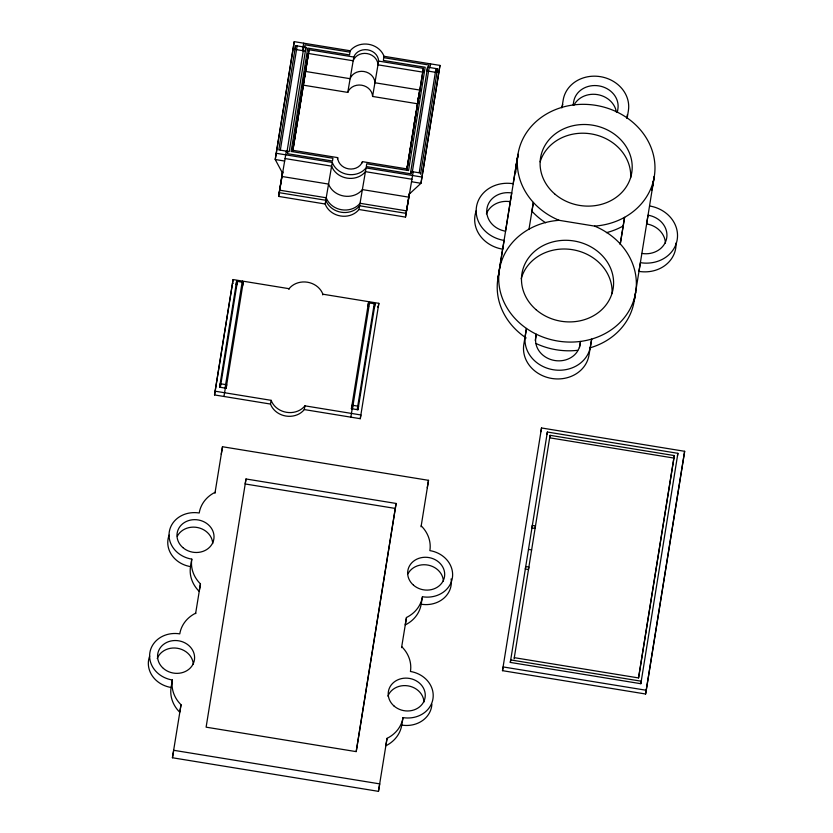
<?xml version="1.0" encoding="UTF-8"?>
<svg xmlns="http://www.w3.org/2000/svg" width="833" height="833" viewBox="0 0 833 833"><rect width="100%" height="100%" fill="white"/><g stroke="black" fill="none" stroke-linecap="round" stroke-linejoin="round"><path stroke-width="1.25" d="M214.529 394.936L233.105 279.565L289.072 288.687A19.117 16.816 9.7 0 1 307.46 282.22A19.117 16.816 9.7 0 1 322.881 294.205L378.848 303.327L360.262 418.697L304.295 409.576A19.117 16.816 9.7 0 1 285.906 416.042A19.117 16.816 9.7 0 1 270.486 404.057L214.529 394.936L233.105 279.565M219.579 387.189L236.634 281.283L243.184 282.356L226.128 388.251L219.579 387.189L220.172 383.701L226.722 384.773L226.128 388.251M242.132 282.189L225.077 388.084M225.337 388.126L223.962 396.477M242.268 282.835L242.549 281.106L242.382 282.033M172.431 757.759L173.712 750.294L379.733 783.884L378.463 791.35L172.431 757.759L181.032 704.76A33.726 29.665 9.7 0 1 172.369 680.009A26.562 23.366 9.7 0 1 149.867 652.666A26.562 23.366 9.7 0 1 179.782 633.871A33.726 29.665 9.7 0 1 195.755 613.13L195.682 613.598M195.651 613.296L200.461 583.902A33.726 29.665 9.7 0 1 191.798 559.141A26.562 23.366 9.7 0 1 169.286 531.798A26.562 23.366 9.7 0 1 199.212 513.003A33.726 29.665 9.7 0 1 215.185 492.261L215.101 492.73M214.976 493.094L222.505 446.738L428.526 480.329L421.05 526.789M282.585 173.254L275.234 159.519L294.247 41.65L350.214 50.771A19.117 16.816 9.7 0 1 368.603 44.305A19.117 16.816 9.7 0 1 384.023 56.29L439.98 65.411L420.977 183.281L409.451 193.943M295.559 45.648L278.795 149.909L289.218 151.606L305.971 47.346L295.559 45.648L294.913 49.386L305.336 51.084L305.971 47.346M280.346 150.086L297.131 45.909M413.199 171.817L405.494 217.101L358.971 209.51A19.117 16.816 9.7 0 1 340.582 215.986A19.117 16.816 9.7 0 1 325.151 204.002L278.628 196.411L282.554 171.994L279.263 192.683L325.797 200.264A19.117 16.816 9.7 0 0 341.218 212.248A19.117 16.816 9.7 0 0 359.606 205.782L406.129 213.363M282.772 171.879L282.033 176.492L328.556 184.083A19.117 16.816 9.7 0 0 343.987 196.057A19.117 16.816 9.7 0 0 362.376 189.591L408.899 197.182M286.333 151.137L278.628 196.411M286.885 152.46L303.878 47.012M287.906 151.398L287.531 153.699L332.482 161.029L332.929 158.26L291.123 151.45L307.731 48.106L349.537 54.926L349.985 52.156L305.034 44.826L304.659 47.137M292.82 149.555L295.153 135.019M295.351 133.811L300.994 98.69M301.192 97.482L305.138 72.919M305.284 71.992L305.378 71.419L350.12 78.708A12.745 11.214 9.7 0 1 364 71.503A12.745 11.214 9.7 0 1 374.923 82.759L419.665 90.047L406.941 169.005M292.768 150.992L308.449 53.489L353.182 60.778A12.745 11.214 9.7 0 1 367.072 53.572A12.745 11.214 9.7 0 1 377.995 64.828L422.727 72.117M292.799 151.023L309.085 49.751L353.817 57.04A12.745 11.214 9.7 0 1 367.707 49.845A12.745 11.214 9.7 0 1 378.63 61.09L423.362 68.379L407.056 169.63M246.016 478.975L206.115 727.167L356.222 751.637L396.123 503.455L246.016 478.975L245.162 483.963L395.269 508.432L396.123 503.455M351.422 408.68L368.478 302.785L375.027 303.858L357.971 409.753L351.422 408.68L352.015 405.192L358.565 406.265L357.971 409.753M352.828 404.973L350.828 417.156M369.134 303.514L369.404 301.785L369.29 302.483M369.529 302.952L352.463 408.857M374.246 303.722L357.19 409.628M406.837 169.338L423.362 68.379M407.056 168.495L407.524 165.59M410.607 172.629L427.6 67.181L437.554 68.806L420.571 174.253M411.627 171.567L411.252 173.868L366.301 166.538L366.739 163.778L408.555 170.588L425.163 67.254L383.357 60.434L383.794 57.675L428.756 65.005L428.381 67.306M412.387 171.619L429.172 67.431M405.494 217.101L409.232 193.839M409.565 193.027L406.556 210.874L360.033 203.283A19.117 16.816 9.7 0 1 341.645 209.76A19.117 16.816 9.7 0 1 326.224 197.775L279.69 190.184M429.953 67.567L430.546 63.87L430.432 64.578M419.197 172.723L435.982 68.545M356.201 751.501L395.269 508.432M378.463 791.35L387.053 738.35A33.726 29.665 9.7 0 0 403.026 717.609A26.562 23.366 9.7 0 0 432.952 698.825A26.562 23.366 9.7 0 0 410.44 671.481A33.726 29.665 9.7 0 0 401.777 646.72L401.621 647.658M401.683 646.887L406.483 617.492A33.726 29.665 9.7 0 0 422.456 596.751A26.562 23.366 9.7 0 0 452.371 577.956A26.562 23.366 9.7 0 0 429.87 550.613A33.726 29.665 9.7 0 0 421.206 525.852M502.83 248.005L497.895 278.701L518.001 154.199L513.243 183.229M505.662 230.366L510.462 200.534M528.945 229.481L533.38 202.44L531.891 211.155A69.056 60.736 9.7 0 0 545.636 222.744M562.025 107.332L563.191 100.022A33.018 29.051 9.7 0 1 600.395 76.657A33.018 29.051 9.7 0 1 628.384 110.654L627.207 117.953M573.156 104.979L573.677 101.73A22.397 19.7 9.7 0 1 598.917 85.882A22.397 19.7 9.7 0 1 617.899 108.946L617.378 112.184M502.486 670.669L541.533 427.964L684.653 451.299L646.241 690.265L645.606 694.004L502.486 670.669L503.122 666.931L646.241 690.265M510.306 662.422L547.364 432.035L677.895 453.319L640.837 683.706L510.306 662.422L510.733 659.934L641.264 681.217L640.837 683.706M514.096 658.893L550.061 435.326L674.303 455.578L638.567 677.937L514.325 657.674M620.158 244.361L624.594 217.309L620.304 243.975M638.547 677.864L674.303 455.578M645.606 694.004L684.653 451.299M236.041 284.771L236.634 281.283M236.822 284.907L237.415 281.419L220.36 387.314M200.461 583.902L199.181 591.368A33.726 29.665 9.7 0 1 190.518 566.607L191.798 559.141M181.032 704.76L179.751 712.236A33.726 29.665 9.7 0 1 171.088 687.475L172.369 680.009M243.184 282.356L242.59 285.844L241.799 285.719M221.224 454.214L222.505 446.738M294.247 41.65L275.234 159.519L284.678 161.05M302.452 50.615L303.681 43.191L303.566 43.889M303.483 82.54L303.035 85.112L347.777 92.401A12.745 11.214 9.7 0 1 361.668 85.205A12.745 11.214 9.7 0 1 372.59 96.451L417.323 103.74M303.629 81.686L304.212 78.26M304.503 76.553L305.086 73.127M305.232 72.273L309.085 49.751M288.947 289.384L289.072 288.687M270.486 404.057L271.131 400.329L215.164 391.198M350.089 51.479L350.214 50.771M325.151 204.002L332.263 162.414L276.306 153.293M347.777 92.401L353.817 57.04M337.459 158.78L337.657 157.614L292.914 150.315M322.767 294.903L322.881 294.205M304.295 409.576L304.94 405.838L360.897 414.959L360.262 418.697M372.59 96.451L378.63 61.09M362.261 162.82L362.47 161.654L407.202 168.953L407.077 169.651M383.898 56.988L384.023 56.29M358.971 209.51L366.072 167.922L422.039 177.054M368.478 302.785L367.884 306.273L368.665 306.398M375.027 303.858L374.434 307.335L373.653 307.21M378.848 303.327L378.203 307.065L377.62 306.961M414.282 123.024L416.198 111.83M427.6 67.181L426.954 70.909L436.919 72.533L437.554 68.806M439.98 65.411L420.977 183.281L411.533 181.74M427.246 487.805L428.526 480.329M406.483 617.492L405.202 624.958A33.726 29.665 9.7 0 0 421.175 604.217A26.562 23.366 9.7 0 0 451.111 578.914M386.012 744.421L385.773 745.827A33.726 29.665 9.7 0 0 401.756 725.085A26.562 23.366 9.7 0 0 431.9 704.197M386.096 743.963L387.053 738.35M421.175 604.217L422.456 596.751M401.756 725.085L403.026 717.609M535.244 340.447L536.306 334.22L535.786 337.469A22.397 19.7 9.7 0 0 554.768 360.522A22.397 19.7 9.7 0 0 580.007 344.675L580.528 341.436L579.456 347.663M540.898 431.702L541.533 427.964M546.937 434.534L547.364 432.035M550.061 435.326L549.634 437.814L673.876 458.067M652.812 185.134L654.301 176.419L634.194 300.932L635.683 292.216M677.468 455.818L677.895 453.319M417.687 98.127L419.259 98.377M410.836 171.442L420.8 173.056M285.105 158.562L331.628 166.152A19.117 16.816 9.7 0 0 347.049 178.127A19.117 16.816 9.7 0 0 365.437 171.66L411.96 179.251M559.068 220.308L594.616 226.107A69.056 60.736 9.7 0 1 617.794 324.631A69.056 60.736 9.7 0 1 506.204 306.44A69.056 60.736 9.7 0 1 559.068 220.308A69.056 60.736 9.7 0 1 535.879 121.785A69.056 60.736 9.7 0 1 647.48 139.975A69.056 60.736 9.7 0 1 594.616 226.107M232.469 283.303L233.063 283.397M528.476 549.395L531.621 549.915M171.088 687.475A26.562 23.366 9.7 0 1 149.701 656.008M190.518 566.607A26.562 23.366 9.7 0 1 169.13 535.14M177.304 536.223A18.586 16.358 9.7 0 1 197.692 527.56A18.586 16.358 9.7 0 1 212.738 543.543M157.229 658.528A18.586 16.358 9.7 0 1 177.387 648.261A18.586 16.358 9.7 0 1 193.308 664.411M387.886 696.138A18.586 16.358 9.7 0 1 408.055 685.871A18.586 16.358 9.7 0 1 423.976 702.021M407.962 573.833A18.586 16.358 9.7 0 1 428.36 565.17A18.586 16.358 9.7 0 1 443.406 581.153M304.94 405.838A19.117 16.816 9.7 0 1 286.552 412.314A19.117 16.816 9.7 0 1 271.131 400.329M649.553 205.97A32.633 28.707 9.7 0 1 677.208 239.571A32.633 28.707 9.7 0 1 640.431 262.666L638.942 271.381A32.633 28.707 9.7 0 0 676.011 243.038M641.92 253.44A22.012 19.367 9.7 0 0 666.723 237.863A22.012 19.367 9.7 0 0 648.064 215.195L646.575 223.91A22.012 19.367 9.7 0 1 665.432 243.038M505.621 231.21A22.012 19.367 9.7 0 1 486.961 208.552A22.012 19.367 9.7 0 1 511.764 192.975L510.275 201.69A22.012 19.367 9.7 0 0 486.399 213.852M513.253 183.749A32.633 28.707 9.7 0 0 476.476 206.844A32.633 28.707 9.7 0 0 504.132 240.435L502.643 249.161A32.633 28.707 9.7 0 1 476.361 210.489M634.829 294.726A69.056 60.736 9.7 0 1 589.493 347.996M577.581 350.329A69.056 60.736 9.7 0 1 536.15 343.571M526.154 337.969A69.056 60.736 9.7 0 1 499.238 272.62M653.301 181.115A69.056 60.736 9.7 0 1 651.739 190.216M623.105 226.024A69.056 60.736 9.7 0 1 606.424 232.657M515.835 172.285A69.056 60.736 9.7 0 1 518.365 155.125M573.906 105.239A22.397 19.7 9.7 0 1 597.428 94.598A22.397 19.7 9.7 0 1 616.41 112.163M561.859 107.884A33.018 29.051 9.7 0 1 562.785 104.458M627.207 114.964A33.018 29.051 9.7 0 1 627.01 118.505M540.159 161.8A46.211 40.65 9.7 0 1 591.815 134.009A46.211 40.65 9.7 0 1 630.664 177.825M521.198 278.805A46.211 40.65 9.7 0 1 572.5 249.681A46.211 40.65 9.7 0 1 612.047 293.612M366.072 167.922A19.117 16.816 9.7 0 1 347.684 174.399A19.117 16.816 9.7 0 1 332.263 162.414M362.47 161.654A12.745 11.214 9.7 0 1 348.579 168.86A12.745 11.214 9.7 0 1 337.657 157.614M524.988 337.167L523.811 344.477A33.018 29.051 9.7 0 0 551.8 378.463A33.018 29.051 9.7 0 0 588.993 355.097L591.659 339.083L590.482 346.382A33.018 29.051 9.7 0 1 553.289 369.748A33.018 29.051 9.7 0 1 525.3 335.761L526.477 328.452L524.988 337.167M532.349 525.456L531.923 527.945L535.067 528.466L535.494 525.967L532.349 525.456M525.748 566.513L525.321 569.001L528.466 569.522L528.893 567.023L525.748 566.513M182.812 547.552A18.586 16.358 9.7 0 0 213.54 540.502A18.586 16.358 9.7 0 0 190.143 520.167A18.586 16.358 9.7 0 0 182.812 547.552M163.383 668.42A18.586 16.358 9.7 0 0 194.11 661.371A18.586 16.358 9.7 0 0 170.723 641.035A18.586 16.358 9.7 0 0 163.383 668.42M394.051 706.03A18.586 16.358 9.7 0 0 424.778 698.981A18.586 16.358 9.7 0 0 401.381 678.635A18.586 16.358 9.7 0 0 394.051 706.03M413.48 585.162A18.586 16.358 9.7 0 0 444.208 578.112A18.586 16.358 9.7 0 0 420.811 557.777A18.586 16.358 9.7 0 0 413.48 585.162M554.611 193.839A46.211 40.65 9.7 0 0 630.987 176.325A46.211 40.65 9.7 0 0 572.844 125.762A46.211 40.65 9.7 0 0 554.611 193.839M536.004 309.637A46.211 40.65 9.7 0 0 612.38 292.112A46.211 40.65 9.7 0 0 554.226 241.56A46.211 40.65 9.7 0 0 536.004 309.637"/></g></svg>
